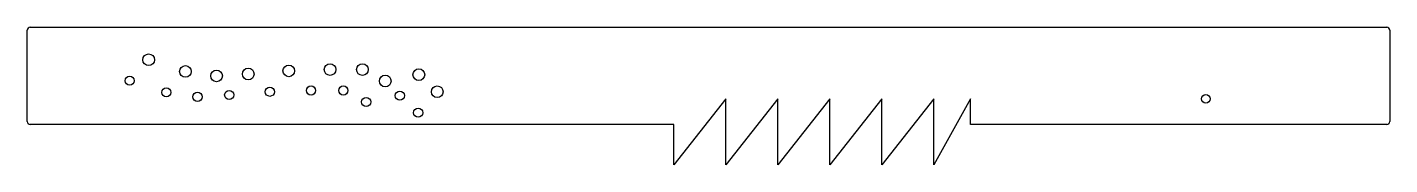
# Model space of a CAD drawing. Header units: millimetres. Extents: x 1 to 902, y 2 to 93.
import ezdxf

# ---------------------------------------------------------------- set-up
doc = ezdxf.new("R2010")
doc.units = ezdxf.units.MM

msp = doc.modelspace()

# ---------------------------------------------------------------- linework, layer by layer
at = {"color": 7, "linetype": 'Continuous'}
for p, q in [((0.94, 30.61), (0.94, 90.97)), ((2.94, 92.97), (899.51, 92.97)), ((901.51, 90.97), (901.51, 30.61)), ((462.62, 45.6), (428.25, 2.01)), ((496.99, 45.6), (462.62, 2.01)), ((462.62, 2.01), (462.62, 45.6)), ((531.37, 45.6), (496.99, 2.01)), ((496.99, 2.01), (496.99, 45.6)), ((565.74, 45.6), (531.37, 2.01)), ((531.37, 2.01), (531.37, 45.6)), ((600.11, 45.6), (565.74, 2.01)), ((565.74, 2.01), (565.74, 45.6)), ((624.43, 45.6), (600.11, 2.01)), ((600.11, 2.01), (600.11, 45.6)), ((624.43, 28.61), (624.43, 45.6)), ((428.25, 28.61), (2.94, 28.61)), ((428.25, 2.01), (428.25, 28.61)), ((899.51, 28.61), (624.43, 28.61))]:
    msp.add_line(p, q, dxfattribs=at)
for centre, radius in [((81.19, 71.45), 3.86), ((105.5, 63.7), 3.86), ((126.04, 60.76), 3.86), ((147, 62.02), 3.86), ((173.83, 64.11), 3.86), ((201.08, 64.95), 3.86), ((222.46, 64.95), 3.86), ((259.76, 61.6), 3.86), ((68.62, 57.62), 3.02), ((188.5, 51.12), 3.02), ((209.88, 51.12), 3.02), ((237.55, 57.41), 3.86), ((271.92, 50.28), 3.86), ((92.93, 49.86), 3.02), ((113.47, 46.93), 3.02), ((134.43, 48.19), 3.02), ((161.25, 50.28), 3.02), ((224.97, 43.57), 3.02), ((247.19, 47.77), 3.02), ((779.95, 45.6), 2.93), ((259.34, 36.45), 3.02)]:
    msp.add_circle(centre, radius, dxfattribs=at)
for centre, start, end in [((2.94, 90.97), 90, 180), ((899.51, 90.97), 0, 90), ((2.94, 30.61), 180, 270), ((899.51, 30.61), 270, 0)]:
    msp.add_arc(centre, 2, start, end, dxfattribs=at)

doc.saveas('drawing.dxf')
